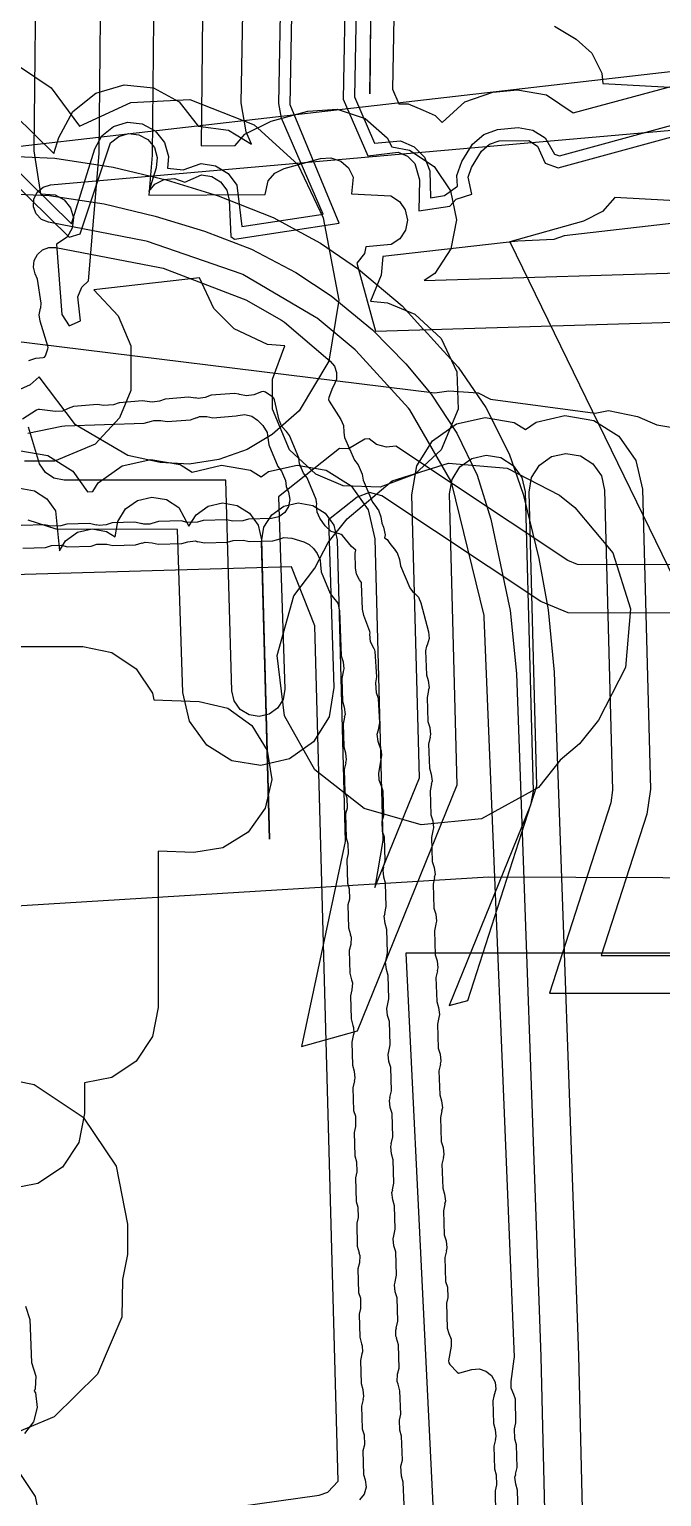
# Model space of a CAD drawing. Header units: metres. Extents: x 17722 to 17999, y 13535 to 15917.
# Drawn here: x 17774.4 to 17791.15, y 15858.62 to 15897.45 of the extents above; entities that cross this region are included whole.
import ezdxf

# ---------------------------------------------------------------- set-up
doc = ezdxf.new("R2010")
doc.units = ezdxf.units.M
doc.layers.add('AI_GREENING_EXCLUSIONS', color=1, linetype='Continuous')
doc.layers.add('AI_GREENING_LAWN', color=82, linetype='Continuous')

msp = doc.modelspace()

# ---------------------------------------------------------------- linework, layer by layer
at = {"layer": 'AI_GREENING_EXCLUSIONS'}
for points in [[(17769.625, 15897.683), (17775.457, 15891.956), (17775.754, 15892.044), (17776.558, 15894.447), (17776.771, 15894.618), (17777.033, 15894.696), (17777.304, 15894.667), (17777.544, 15894.536), (17777.716, 15894.324), (17777.793, 15894.062), (17777.764, 15893.79), (17777.568, 15893.161), (17777.73, 15893.354), (17777.972, 15893.481), (17778.244, 15893.505), (17778.523, 15893.408), (17778.966, 15893.604), (17779.236, 15893.563), (17779.47, 15893.422), (17779.632, 15893.202), (17779.697, 15892.936), (17779.741, 15891.971), (17779.835, 15891.904), (17782.611, 15892.327), (17781.31, 15895.458), (17781.685, 15915.438)], [(17769.919, 15897.815), (17775.523, 15892.311), (17776.141, 15894.296), (17776.328, 15894.639), (17776.631, 15894.884), (17777.005, 15894.994), (17777.393, 15894.953), (17777.736, 15894.767), (17777.981, 15894.463), (17778.092, 15894.089), (17778.06, 15893.784), (17778.478, 15893.74), (17778.952, 15893.903), (17779.338, 15893.845), (17779.672, 15893.643), (17779.903, 15893.329), (17780.029, 15892.237), (17782.181, 15892.565), (17781.079, 15895.105), (17781.01, 15895.489), (17781.385, 15915.444)], [(17770.898, 15898.255), (17775.055, 15894.172), (17775.186, 15894.593), (17775.56, 15895.279), (17776.166, 15895.769), (17776.915, 15895.99), (17777.691, 15895.908), (17778.376, 15895.535), (17778.877, 15894.895), (17779.678, 15894.785), (17780.287, 15894.418), (17780.148, 15894.74), (17780.01, 15895.508), (17780.385, 15915.463)], [(17783.085, 15915.412), (17782.713, 15895.609), (17783.365, 15894.106), (17784.17, 15894.207), (17784.422, 15894.1), (17784.613, 15893.906), (17784.735, 15893.472), (17784.72, 15892.648), (17785.537, 15892.772), (17785.707, 15892.963), (17786.12, 15893.091), (17786.021, 15893.544), (17786.113, 15893.801), (17786.38, 15894.234), (17786.585, 15894.414), (17786.844, 15894.502), (17787.628, 15894.51), (17787.859, 15894.364), (17788.067, 15893.912), (17788.405, 15893.79), (17794.135, 15895.35)], [(17783.385, 15915.406), (17783.014, 15895.669), (17783.545, 15894.446), (17784.23, 15894.501), (17784.59, 15894.349), (17784.864, 15894.071), (17785.011, 15893.71), (17785.027, 15892.998), (17785.394, 15893.054), (17785.739, 15893.305), (17785.725, 15893.588), (17785.856, 15893.955), (17786.142, 15894.417), (17786.435, 15894.674), (17786.805, 15894.8), (17787.351, 15894.856), (17787.736, 15894.79), (17788.065, 15894.581), (17788.314, 15894.154), (17788.441, 15894.111), (17794.101, 15895.648)], [(17784.384, 15915.387), (17784.018, 15895.867), (17784.185, 15895.482), (17784.432, 15895.48), (17784.832, 15895.318), (17785.151, 15895.177), (17785.332, 15894.993), (17785.935, 15895.54), (17786.673, 15895.791), (17787.326, 15895.856), (17788.095, 15895.723), (17788.8, 15895.241), (17793.987, 15896.641)], [(17783.529, 15907.36), (17783.419, 15895.744), (17783.525, 15903.258)], [(17774.582, 15900.091), (17774.526, 15894.242), (17774.696, 15893.1), (17775.091, 15893.077), (17775.33, 15892.943), (17775.498, 15892.728), (17775.572, 15892.465), (17775.539, 15892.194), (17775.405, 15891.956), (17775.124, 15891.768), (17775.267, 15889.91), (17775.46, 15889.609), (17775.759, 15889.737), (17775.692, 15890.376), (17775.799, 15890.627), (17775.973, 15890.798), (17776.256, 15894.167), (17776.315, 15900.445)], [(17777.715, 15900.432), (17777.655, 15894.128), (17777.568, 15893.065), (17780.65, 15893.084), (17780.73, 15893.445), (17780.909, 15893.651), (17781.153, 15893.773), (17782.118, 15894.036), (17782.39, 15894.055), (17782.649, 15893.968), (17782.855, 15893.789), (17782.977, 15893.545), (17782.938, 15893.098), (17783.978, 15893.051), (17784.206, 15892.901), (17784.359, 15892.674), (17784.414, 15892.407), (17784.363, 15892.139), (17784.212, 15891.911), (17783.986, 15891.758), (17783.313, 15891.7), (17783.275, 15891.522), (17783.08, 15891.27), (17783.57, 15889.469), (17801.414, 15890.008)], [(17779.015, 15900.42), (17778.958, 15894.374), (17779.852, 15894.379), (17780.113, 15894.679), (17780.811, 15895.027), (17781.776, 15895.29), (17782.554, 15895.345), (17783.294, 15895.097), (17783.883, 15894.585), (17784.003, 15894.345), (17784.468, 15894.255), (17785.12, 15893.825), (17785.557, 15893.179), (17785.714, 15892.415), (17785.567, 15891.649), (17785.137, 15890.997), (17784.859, 15890.809), (17800.094, 15891.268)], [(17754.717, 15784.733), (17753.228, 15819.642), (17738.571, 15886.985), (17738.557, 15887.765), (17738.842, 15888.491), (17739.384, 15889.053), (17740.1, 15889.364), (17750.784, 15890.946), (17750.784, 15893.803), (17750.936, 15894.568), (17751.37, 15895.217), (17752.018, 15895.651), (17752.784, 15895.803), (17753.549, 15895.651), (17754.198, 15895.217), (17754.632, 15894.568), (17754.784, 15893.803), (17754.784, 15891.537), (17773.078, 15894.237), (17813.196, 15898.851)], [(17788.313, 15897.539), (17788.884, 15897.195), (17789.3, 15896.823), (17789.559, 15896.298), (17789.592, 15896.025), (17796.211, 15895.659)], [(17773.685, 15896.779), (17774.982, 15895.911), (17775.732, 15894.89), (17777.091, 15895.519), (17778.65, 15895.595), (17780.362, 15894.924), (17781.518, 15893.876), (17782.185, 15892.465), (17782.599, 15890.291), (17782.338, 15888.67), (17781.552, 15887.36), (17780.835, 15886.734), (17780.175, 15886.332), (17779.424, 15886.068), (17778.639, 15885.947), (17777.866, 15885.991), (17777.012, 15886.179), (17775.629, 15886.991), (17774.662, 15888.26), (17774.424, 15888.042), (17773.454, 15887.615)], [(17773.463, 15894.116), (17775.078, 15894.045), (17776.62, 15893.807), (17778.026, 15893.471), (17779.406, 15893.049), (17780.858, 15892.471), (17782.111, 15891.799), (17783.124, 15891.109), (17784.279, 15890.134), (17784.845, 15889.513), (17784.861, 15889.506), (17785.371, 15888.938), (17785.755, 15888.517), (17786.489, 15887.447), (17787.111, 15886.219), (17787.483, 15885.151), (17787.897, 15883.45), (17788.143, 15882.089), (17788.303, 15880.44), (17788.948, 15862.352), (17789.541, 15837.594)], [(17807.196, 15894.134), (17788.568, 15891.992), (17788.293, 15891.891), (17787.343, 15891.851), (17783.762, 15891.439), (17783.723, 15890.948), (17783.434, 15890.257), (17783.891, 15890.218), (17784.614, 15889.916), (17785.313, 15889.269), (17785.722, 15888.387), (17785.761, 15887.401), (17785.313, 15886.325), (17784.614, 15885.678), (17783.697, 15885.337), (17782.711, 15885.376), (17781.988, 15885.678), (17781.289, 15886.325), (17780.841, 15887.401), (17780.841, 15888.193), (17781.169, 15889.078), (17780.712, 15889.117), (17779.83, 15889.526), (17779.29, 15890.066), (17778.909, 15890.881), (17776.115, 15890.56), (17776.753, 15889.87), (17777.095, 15889.079), (17777.095, 15887.899), (17776.793, 15887.176), (17776.146, 15886.477), (17775.07, 15886.029), (17774.278, 15886.029)], [(17740.514, 15887.669), (17755.082, 15890.191), (17772.313, 15893.039), (17772.315, 15893.039), (17772.32, 15893.04), (17772.524, 15893.073), (17773.426, 15893.117), (17774.931, 15893.056), (17776.39, 15892.834), (17777.738, 15892.513), (17779.043, 15892.117), (17780.289, 15891.633), (17781.465, 15891.021), (17782.399, 15890.404), (17783.49, 15889.502), (17784.377, 15888.605), (17785.048, 15887.796), (17785.728, 15886.77), (17786.265, 15885.652), (17786.627, 15884.491), (17787.136, 15882.074), (17787.303, 15880.405), (17787.948, 15862.317), (17788.541, 15837.569)], [(17796.023, 15892.665), (17789.91, 15893.002), (17789.583, 15892.63), (17789.076, 15892.376), (17787.126, 15891.827), (17794.844, 15876.001)], [(17743.556, 15887.633), (17765.543, 15889.515), (17766.316, 15889.843), (17767.087, 15889.967), (17767.442, 15889.883), (17768.831, 15890.013), (17770.666, 15889.818), (17771.022, 15889.888), (17771.787, 15889.734), (17772.536, 15889.386), (17785.137, 15887.835), (17785.514, 15887.883), (17786.292, 15887.83), (17786.619, 15887.668), (17789.383, 15887.296), (17789.739, 15887.365), (17790.504, 15887.211), (17791.017, 15886.988), (17799.607, 15885.58)], [(17743.556, 15887.633), (17765.543, 15889.515), (17766.316, 15889.843), (17767.087, 15889.967), (17767.442, 15889.883), (17768.831, 15890.013), (17770.666, 15889.818), (17771.022, 15889.888), (17771.787, 15889.734), (17772.536, 15889.386), (17785.137, 15887.835), (17785.514, 15887.883), (17786.292, 15887.83), (17786.619, 15887.668), (17789.383, 15887.296), (17789.739, 15887.365), (17790.504, 15887.211), (17791.017, 15886.988), (17799.607, 15885.58)], [(17774.129, 15886.307), (17774.898, 15886.175), (17775.558, 15885.759), (17775.947, 15885.21), (17776.083, 15885.222), (17776.227, 15885.45), (17776.864, 15885.901), (17777.625, 15886.073), (17778.394, 15885.941), (17778.719, 15885.737), (17779.496, 15885.92), (17780.265, 15885.789), (17780.545, 15885.612), (17780.737, 15885.748), (17781.498, 15885.92), (17782.267, 15885.788), (17782.927, 15885.372), (17783.378, 15884.735), (17783.551, 15883.974), (17783.764, 15875.985), (17783.551, 15874.738), (17784.731, 15877.645), (17784.531, 15885.131), (17784.663, 15885.901), (17785.079, 15886.561), (17785.716, 15887.012), (17786.477, 15887.184), (17787.246, 15887.052), (17787.546, 15886.863), (17787.824, 15887.06), (17788.585, 15887.232), (17789.354, 15887.1), (17790.014, 15886.684), (17790.465, 15886.047), (17790.637, 15885.286), (17790.849, 15877.346), (17790.754, 15876.679), (17789.55, 15872.946), (17795.771, 15872.946)], [(17801.089, 15883.278), (17788.92, 15883.291), (17788.667, 15883.395), (17784.105, 15886.423), (17783.863, 15886.393), (17783.599, 15886.465), (17783.407, 15886.614), (17783.289, 15886.605), (17782.858, 15886.351), (17782.614, 15886.361), (17781.003, 15885.085), (17781.168, 15879.991), (17781.124, 15879.721), (17780.979, 15879.489), (17780.757, 15879.33), (17780.491, 15879.268), (17780.222, 15879.313), (17779.99, 15879.457), (17779.831, 15879.679), (17779.769, 15879.945), (17779.604, 15885.519), (17775.325, 15885.519), (17775.057, 15885.573), (17774.83, 15885.724), (17774.678, 15885.951), (17774.384, 15886.93)], [(17774.156, 15885.307), (17774.54, 15885.241), (17774.87, 15885.033), (17775.096, 15884.715), (17775.2, 15883.657), (17775.365, 15883.919), (17775.684, 15884.144), (17776.064, 15884.231), (17776.449, 15884.165), (17776.679, 15884.019), (17776.745, 15884.432), (17776.953, 15884.762), (17777.271, 15884.987), (17777.652, 15885.074), (17778.036, 15885.008), (17778.366, 15884.8), (17778.632, 15884.305), (17778.823, 15884.609), (17779.142, 15884.834), (17779.522, 15884.921), (17779.907, 15884.855), (17780.237, 15884.647), (17780.462, 15884.328), (17780.549, 15883.948), (17780.76, 15876.019), (17780.552, 15883.894), (17780.618, 15884.279), (17780.826, 15884.609), (17781.144, 15884.834), (17781.525, 15884.92), (17781.909, 15884.855), (17782.239, 15884.647), (17782.465, 15884.328), (17782.551, 15883.948), (17782.764, 15875.958), (17781.61, 15870.537), (17783.092, 15870.947), (17785.736, 15877.463), (17785.53, 15885.158), (17785.596, 15885.543), (17785.804, 15885.873), (17786.123, 15886.098), (17786.503, 15886.185), (17786.888, 15886.119), (17787.218, 15885.911), (17787.443, 15885.592), (17787.53, 15885.212), (17787.741, 15877.288), (17787.675, 15876.923), (17785.523, 15871.619), (17786.015, 15871.755), (17787.846, 15877.437), (17787.638, 15885.206), (17787.704, 15885.591), (17787.912, 15885.921), (17788.231, 15886.146), (17788.611, 15886.233), (17788.996, 15886.167), (17789.326, 15885.959), (17789.551, 15885.64), (17789.638, 15885.26), (17789.85, 15877.319), (17789.802, 15876.986), (17788.178, 15871.946), (17796.798, 15871.946)], [(17799.695, 15881.978), (17788.67, 15882.015), (17787.948, 15882.312), (17783.742, 15885.104), (17783.41, 15885.195), (17783.086, 15885.076), (17782.323, 15884.473), (17782.467, 15880.033), (17782.34, 15879.263), (17781.928, 15878.6), (17781.293, 15878.146), (17780.533, 15877.969), (17779.764, 15878.096), (17779.101, 15878.509), (17778.647, 15879.143), (17778.47, 15879.903), (17778.329, 15884.219), (17775.116, 15884.23), (17774.371, 15884.462)], [(17777.306, 15857.993), (17782.076, 15858.662), (17782.309, 15858.743), (17782.581, 15859.03), (17781.968, 15881.665), (17781.348, 15883.23), (17773.04, 15882.991)], [(17768.728, 15881.118), (17775.82, 15881.118), (17776.586, 15880.965), (17777.234, 15880.532), (17777.668, 15879.883), (17777.703, 15879.707), (17778.9, 15879.665), (17779.659, 15879.487), (17780.293, 15879.031), (17780.704, 15878.368), (17780.829, 15877.597), (17780.651, 15876.838), (17780.195, 15876.204), (17779.531, 15875.793), (17778.761, 15875.668), (17777.82, 15875.7), (17777.82, 15871.563), (17777.668, 15870.798), (17777.234, 15870.149), (17776.586, 15869.715), (17775.866, 15869.572), (17775.866, 15868.758), (17775.713, 15867.993), (17775.28, 15867.344), (17774.631, 15866.911), (17773.866, 15866.758)], [(17771.748, 15874.115), (17786.562, 15875.025), (17793.493, 15874.994)], [(17792.97, 15873.001), (17784.376, 15873.004), (17785.344, 15853.174), (17787.04, 15853.329), (17794.567, 15853.329)], [(17773.004, 15869.834), (17774.535, 15869.53), (17775.832, 15868.662), (17776.7, 15867.365), (17777.004, 15865.834), (17777.004, 15865.028), (17776.873, 15864.369), (17776.857, 15863.367), (17776.21, 15861.858), (17775.066, 15860.735), (17773.621, 15860.131)], [(17774.3, 15863.665), (17774.414, 15863.305), (17774.464, 15862.174), (17774.579, 15861.805), (17774.563, 15861.478), (17774.536, 15861.414), (17774.564, 15861.365), (17774.615, 15860.978), (17774.514, 15860.601), (17774.277, 15860.292)], [(17773.692, 15859.923), (17774.56, 15858.626), (17774.864, 15857.095)]]:
    msp.add_lwpolyline(points, dxfattribs=at)
msp.add_lwpolyline([(17788.442, 15885.126), (17788.847, 15884.797), (17789.853, 15883.603), (17790.325, 15882.116), (17790.193, 15880.561), (17789.476, 15879.175), (17788.972, 15878.545), (17788.459, 15878.112), (17787.882, 15877.39), (17786.374, 15876.564), (17784.779, 15876.4), (17783.273, 15876.83), (17781.966, 15877.854), (17781.163, 15879.289), (17780.97, 15880.881), (17781.406, 15882.463), (17781.968, 15883.192), (17782.32, 15883.871), (17782.82, 15884.498), (17784.014, 15885.503), (17785.501, 15885.976), (17787.056, 15885.844), (17788.442, 15885.126)], close=True, dxfattribs=at)
at = {"layer": 'AI_GREENING_LAWN'}
for points in [[(17787.347, 15858.186), (17787.332, 15858.789), (17787.284, 15858.947), (17787.264, 15859.136), (17787.285, 15859.21), (17787.278, 15859.212), (17787.318, 15859.39), (17787.303, 15859.993), (17787.256, 15860.146), (17787.249, 15860.414), (17787.289, 15860.57), (17787.274, 15861.197), (17787.236, 15861.322), (17787.233, 15861.327), (17787.166, 15861.489), (17787.16, 15861.665), (17787.246, 15862.269), (17787.248, 15862.314), (17786.452, 15881.896), (17786.445, 15881.945), (17785.593, 15885.436), (17785.567, 15885.502), (17784.48, 15887.382), (17784.448, 15887.426), (17783.054, 15888.951), (17783.03, 15888.975), (17782.026, 15889.809), (17781.993, 15889.832), (17780.061, 15890.966), (17780.016, 15890.987), (17777.536, 15891.842), (17777.501, 15891.851), (17774.913, 15892.347), (17774.725, 15892.425), (17774.584, 15892.571), (17774.513, 15892.761), (17774.523, 15892.964), (17774.613, 15893.146), (17774.769, 15893.277), (17774.963, 15893.336), (17808.877, 15896.324)], [(17774.39, 15888.692), (17774.578, 15888.748), (17774.768, 15888.766), (17774.81, 15888.778), (17774.831, 15888.815), (17774.895, 15888.997), (17774.902, 15889.035), (17774.897, 15889.073), (17774.689, 15889.733), (17774.667, 15889.903), (17774.703, 15890.071), (17774.707, 15890.08), (17774.722, 15890.21), (17774.623, 15890.84), (17774.557, 15890.983), (17774.513, 15891.158), (17774.535, 15891.338), (17774.619, 15891.499), (17774.755, 15891.619), (17774.925, 15891.682), (17775.106, 15891.681), (17777.861, 15891.154), (17777.944, 15891.13), (17780.068, 15890.325), (17780.136, 15890.293), (17781.085, 15889.759), (17781.164, 15889.704), (17782.37, 15888.675), (17782.483, 15888.538), (17782.54, 15888.37), (17782.535, 15888.193), (17782.469, 15888.028), (17782.433, 15887.971), (17782.332, 15887.715), (17782.325, 15887.661), (17782.343, 15887.61), (17782.654, 15887.128), (17782.722, 15886.966), (17782.73, 15886.791), (17782.729, 15886.786), (17782.748, 15886.656), (17783.011, 15886.052), (17783.112, 15885.927), (17783.219, 15885.681), (17783.241, 15885.523), (17783.493, 15884.94), (17783.605, 15884.795), (17783.6, 15884.791), (17783.65, 15884.733), (17783.711, 15884.553), (17783.734, 15884.389), (17783.783, 15884.278), (17783.824, 15884.079), (17783.808, 15884.001), (17783.882, 15883.953), (17783.953, 15883.85), (17784.098, 15883.662), (17784.093, 15883.658), (17784.143, 15883.599), (17784.205, 15883.42), (17784.228, 15883.256), (17784.48, 15882.673), (17784.554, 15882.577), (17784.596, 15882.544), (17784.705, 15882.425), (17784.77, 15882.278), (17784.973, 15881.507), (17784.987, 15881.329), (17784.937, 15881.158), (17784.922, 15881.127), (17784.896, 15881.01), (17784.918, 15880.375), (17784.967, 15880.217), (17784.989, 15880.028), (17784.968, 15879.954), (17784.974, 15879.953), (17784.936, 15879.774), (17784.957, 15879.139), (17785.006, 15878.981), (17785.028, 15878.793), (17785.007, 15878.719), (17785.014, 15878.717), (17784.975, 15878.539), (17784.996, 15877.904), (17785.046, 15877.746), (17785.067, 15877.557), (17785.047, 15877.483), (17785.053, 15877.482), (17785.014, 15877.303), (17785.036, 15876.668), (17785.085, 15876.511), (17785.106, 15876.322), (17785.086, 15876.248), (17785.092, 15876.246), (17785.053, 15876.068), (17785.075, 15875.433), (17785.124, 15875.275), (17785.146, 15875.086), (17785.125, 15875.012), (17785.132, 15875.011), (17785.093, 15874.832), (17785.114, 15874.197), (17785.164, 15874.04), (17785.185, 15873.851), (17785.164, 15873.777), (17785.171, 15873.776), (17785.132, 15873.597), (17785.153, 15872.962), (17785.203, 15872.804), (17785.224, 15872.616), (17785.204, 15872.542), (17785.21, 15872.54), (17785.171, 15872.362), (17785.193, 15871.727), (17785.242, 15871.569), (17785.263, 15871.38), (17785.243, 15871.306), (17785.249, 15871.305), (17785.211, 15871.126), (17785.232, 15870.491), (17785.281, 15870.333), (17785.303, 15870.145), (17785.282, 15870.071), (17785.289, 15870.069), (17785.25, 15869.891), (17785.271, 15869.256), (17785.321, 15869.098), (17785.342, 15868.909), (17785.322, 15868.835), (17785.328, 15868.834), (17785.289, 15868.655), (17785.311, 15868.02), (17785.36, 15867.863), (17785.381, 15867.674), (17785.361, 15867.6), (17785.367, 15867.598), (17785.328, 15867.42), (17785.35, 15866.785), (17785.399, 15866.627), (17785.421, 15866.438), (17785.4, 15866.364), (17785.406, 15866.363), (17785.368, 15866.184), (17785.389, 15865.549), (17785.439, 15865.392), (17785.46, 15865.203), (17785.439, 15865.129), (17785.446, 15865.128), (17785.407, 15864.949), (17785.428, 15864.314), (17785.476, 15864.161), (17785.485, 15863.893), (17785.447, 15863.737), (17785.468, 15863.079), (17785.512, 15862.938), (17785.573, 15862.787), (17785.575, 15862.601), (17785.507, 15862.215), (17785.51, 15862.161), (17785.538, 15862.114), (17785.73, 15861.916), (17785.764, 15861.892), (17785.805, 15861.896), (17786.121, 15861.986), (17786.312, 15862.002), (17786.495, 15861.945), (17786.643, 15861.823), (17786.735, 15861.654), (17786.756, 15861.464), (17786.704, 15861.279), (17786.702, 15861.277), (17786.676, 15861.159), (17786.692, 15860.556), (17786.74, 15860.398), (17786.76, 15860.209), (17786.739, 15860.135), (17786.745, 15860.133), (17786.705, 15859.955), (17786.721, 15859.352), (17786.767, 15859.199), (17786.774, 15858.931), (17786.735, 15858.775), (17786.75, 15858.148)], [(17784.325, 15858.403), (17784.303, 15859.005), (17784.255, 15859.158), (17784.245, 15859.426), (17784.283, 15859.582), (17784.26, 15860.224), (17784.211, 15860.377), (17784.202, 15860.645), (17784.239, 15860.801), (17784.218, 15861.42), (17784.168, 15861.596), (17784.174, 15861.597), (17784.148, 15861.67), (17784.157, 15861.861), (17784.196, 15862.02), (17784.178, 15862.637), (17784.129, 15862.812), (17784.132, 15862.813), (17784.112, 15862.866), (17784.107, 15863.029), (17784.124, 15863.082), (17784.121, 15863.083), (17784.161, 15863.261), (17784.143, 15863.88), (17784.094, 15864.038), (17784.073, 15864.227), (17784.094, 15864.301), (17784.088, 15864.302), (17784.127, 15864.48), (17784.109, 15865.099), (17784.06, 15865.257), (17784.04, 15865.446), (17784.06, 15865.52), (17784.054, 15865.521), (17784.093, 15865.7), (17784.075, 15866.319), (17784.026, 15866.477), (17784.006, 15866.666), (17784.027, 15866.739), (17784.02, 15866.741), (17784.06, 15866.919), (17784.041, 15867.538), (17783.993, 15867.696), (17783.972, 15867.885), (17783.993, 15867.959), (17783.986, 15867.96), (17784.026, 15868.139), (17784.008, 15868.758), (17783.959, 15868.916), (17783.938, 15869.104), (17783.959, 15869.178), (17783.953, 15869.18), (17783.992, 15869.358), (17783.974, 15869.977), (17783.925, 15870.135), (17783.904, 15870.324), (17783.925, 15870.398), (17783.919, 15870.399), (17783.958, 15870.578), (17783.94, 15871.197), (17783.891, 15871.354), (17783.871, 15871.543), (17783.892, 15871.617), (17783.885, 15871.619), (17783.925, 15871.797), (17783.906, 15872.416), (17783.858, 15872.574), (17783.837, 15872.763), (17783.858, 15872.837), (17783.851, 15872.838), (17783.891, 15873.016), (17783.873, 15873.635), (17783.824, 15873.793), (17783.803, 15873.982), (17783.824, 15874.056), (17783.818, 15874.058), (17783.857, 15874.236), (17783.839, 15874.855), (17783.79, 15875.013), (17783.769, 15875.202), (17783.79, 15875.276), (17783.784, 15875.277), (17783.823, 15875.455), (17783.805, 15876.074), (17783.758, 15876.227), (17783.75, 15876.495), (17783.789, 15876.651), (17783.771, 15877.294), (17783.732, 15877.422), (17783.665, 15877.586), (17783.661, 15877.767), (17783.735, 15878.232), (17783.726, 15878.348), (17783.642, 15878.604), (17783.618, 15878.8), (17783.652, 15878.918), (17783.689, 15879.1), (17783.647, 15879.741), (17783.593, 15879.893), (17783.576, 15880.16), (17783.608, 15880.318), (17783.564, 15880.987), (17783.555, 15881.024), (17783.536, 15881.057), (17783.535, 15881.057), (17783.438, 15881.24), (17783.423, 15881.446), (17783.428, 15881.483), (17783.42, 15881.522), (17783.258, 15881.941), (17783.225, 15882.105), (17783.204, 15882.779), (17783.197, 15882.817), (17783.177, 15882.851), (17783.147, 15882.888), (17783.066, 15883.034), (17783.037, 15883.199), (17783.034, 15883.591), (17783.049, 15883.671), (17782.936, 15883.763), (17782.698, 15884.055), (17782.661, 15884.085), (17782.616, 15884.099), (17782.609, 15884.099), (17782.399, 15884.164), (17782.237, 15884.313), (17782.095, 15884.518), (17782.022, 15884.678), (17782.009, 15884.853), (17782.013, 15884.89), (17781.995, 15885.009), (17781.758, 15885.581), (17781.66, 15885.708), (17781.557, 15885.956), (17781.538, 15886.115), (17781.293, 15886.709), (17781.213, 15886.813), (17781.21, 15886.815), (17781.089, 15886.944), (17781.02, 15887.107), (17780.898, 15887.65), (17780.88, 15887.691), (17780.848, 15887.723), (17780.661, 15887.849), (17780.609, 15887.868), (17780.555, 15887.861), (17780.347, 15887.783), (17780.158, 15887.751), (17779.971, 15887.793), (17779.954, 15887.8), (17779.835, 15887.82), (17779.218, 15887.769), (17779.063, 15887.712), (17778.876, 15887.681), (17778.801, 15887.698), (17778.8, 15887.692), (17778.619, 15887.722), (17778.002, 15887.67), (17777.847, 15887.613), (17777.66, 15887.583), (17777.585, 15887.6), (17777.584, 15887.593), (17777.404, 15887.623), (17776.786, 15887.572), (17776.636, 15887.517), (17776.369, 15887.495), (17776.211, 15887.525), (17775.571, 15887.473), (17775.437, 15887.424), (17775.285, 15887.353), (17775.1, 15887.341), (17774.675, 15887.392), (17774.634, 15887.39), (17774.596, 15887.375), (17774.221, 15887.139)], [(17774.369, 15886.771), (17775.263, 15886.953), (17775.347, 15886.962), (17777.446, 15887.028), (17777.636, 15887.088), (17777.638, 15887.082), (17777.698, 15887.106), (17777.888, 15887.106), (17778.051, 15887.075), (17778.668, 15887.124), (17778.841, 15887.182), (17778.843, 15887.176), (17778.914, 15887.205), (17779.104, 15887.205), (17779.267, 15887.173), (17779.884, 15887.222), (17779.929, 15887.237), (17780.113, 15887.263), (17780.294, 15887.22), (17780.446, 15887.114), (17780.59, 15886.967), (17780.705, 15886.782), (17780.722, 15886.64), (17780.723, 15886.64), (17780.749, 15886.459), (17780.986, 15885.887), (17781.085, 15885.761), (17781.187, 15885.513), (17781.206, 15885.354), (17781.269, 15885.202), (17781.306, 15885.014), (17781.27, 15884.826), (17781.166, 15884.665), (17781.009, 15884.555), (17780.821, 15884.512), (17780.21, 15884.494), (17780.057, 15884.446), (17779.788, 15884.439), (17779.632, 15884.477), (17779.006, 15884.459), (17778.853, 15884.412), (17778.585, 15884.405), (17778.429, 15884.443), (17777.826, 15884.427), (17777.65, 15884.378), (17777.649, 15884.38), (17777.597, 15884.361), (17777.434, 15884.356), (17777.381, 15884.373), (17777.38, 15884.37), (17777.202, 15884.41), (17776.599, 15884.391), (17776.441, 15884.343), (17776.252, 15884.322), (17776.178, 15884.343), (17776.177, 15884.336), (17775.998, 15884.376), (17775.395, 15884.357), (17775.242, 15884.31), (17774.974, 15884.302), (17774.818, 15884.341), (17774.192, 15884.323)], [(17774.232, 15883.726), (17774.835, 15883.744), (17774.988, 15883.791), (17775.256, 15883.799), (17775.412, 15883.76), (17776.039, 15883.778), (17776.192, 15883.825), (17776.46, 15883.833), (17776.616, 15883.794), (17777.219, 15883.81), (17777.395, 15883.86), (17777.396, 15883.853), (17777.469, 15883.878), (17777.658, 15883.868), (17777.819, 15883.828), (17778.446, 15883.846), (17778.604, 15883.895), (17778.793, 15883.916), (17778.867, 15883.895), (17778.868, 15883.901), (17779.046, 15883.862), (17779.65, 15883.88), (17779.803, 15883.928), (17780.071, 15883.935), (17780.227, 15883.897), (17780.853, 15883.914), (17781.044, 15883.973), (17781.045, 15883.968), (17781.145, 15884.005), (17781.359, 15883.987), (17781.671, 15883.892), (17781.812, 15883.823), (17781.925, 15883.714), (17782.023, 15883.583), (17782.108, 15883.405), (17782.114, 15883.284), (17782.136, 15883.098), (17782.371, 15882.525), (17782.458, 15882.406), (17782.57, 15882.266), (17782.621, 15882.062), (17782.662, 15880.875), (17782.711, 15880.719), (17782.732, 15880.529), (17782.711, 15880.455), (17782.717, 15880.454), (17782.678, 15880.275), (17782.695, 15879.672), (17782.744, 15879.514), (17782.765, 15879.325), (17782.744, 15879.251), (17782.75, 15879.25), (17782.711, 15879.072), (17782.728, 15878.468), (17782.777, 15878.31), (17782.797, 15878.122), (17782.777, 15878.048), (17782.783, 15878.046), (17782.743, 15877.868), (17782.761, 15877.265), (17782.808, 15877.112), (17782.816, 15876.844), (17782.777, 15876.688), (17782.794, 15876.061), (17782.841, 15875.908), (17782.848, 15875.64), (17782.81, 15875.484), (17782.827, 15874.858), (17782.874, 15874.704), (17782.881, 15874.436), (17782.842, 15874.281), (17782.857, 15873.677), (17782.907, 15873.501), (17782.9, 15873.5), (17782.925, 15873.427), (17782.915, 15873.237), (17782.875, 15873.077), (17782.89, 15872.474), (17782.939, 15872.298), (17782.933, 15872.296), (17782.958, 15872.223), (17782.948, 15872.034), (17782.908, 15871.873), (17782.923, 15871.27), (17782.972, 15871.094), (17782.97, 15871.093), (17782.989, 15871.041), (17782.994, 15870.878), (17782.977, 15870.825), (17782.98, 15870.824), (17782.94, 15870.646), (17782.958, 15870.043), (17783.006, 15869.885), (17783.027, 15869.696), (17783.006, 15869.622), (17783.012, 15869.621), (17782.973, 15869.442), (17782.991, 15868.839), (17783.038, 15868.686), (17783.045, 15868.418), (17783.006, 15868.262), (17783.023, 15867.636), (17783.071, 15867.482), (17783.078, 15867.214), (17783.039, 15867.058), (17783.056, 15866.432), (17783.103, 15866.278), (17783.111, 15866.01), (17783.072, 15865.855), (17783.087, 15865.252), (17783.136, 15865.076), (17783.13, 15865.074), (17783.155, 15865.002), (17783.145, 15864.812), (17783.105, 15864.651), (17783.122, 15864.025), (17783.169, 15863.871), (17783.176, 15863.603), (17783.137, 15863.448), (17783.153, 15862.844), (17783.202, 15862.668), (17783.199, 15862.668), (17783.219, 15862.616), (17783.223, 15862.452), (17783.207, 15862.399), (17783.209, 15862.399), (17783.17, 15862.22), (17783.187, 15861.617), (17783.236, 15861.459), (17783.256, 15861.27), (17783.236, 15861.196), (17783.242, 15861.195), (17783.202, 15861.017), (17783.22, 15860.413), (17783.267, 15860.26), (17783.275, 15859.992), (17783.236, 15859.836), (17783.253, 15859.21), (17783.299, 15859.061), (17783.319, 15858.871), (17783.267, 15858.687), (17783.149, 15858.536)]]:
    msp.add_lwpolyline(points, dxfattribs=at)

doc.saveas('drawing.dxf')
